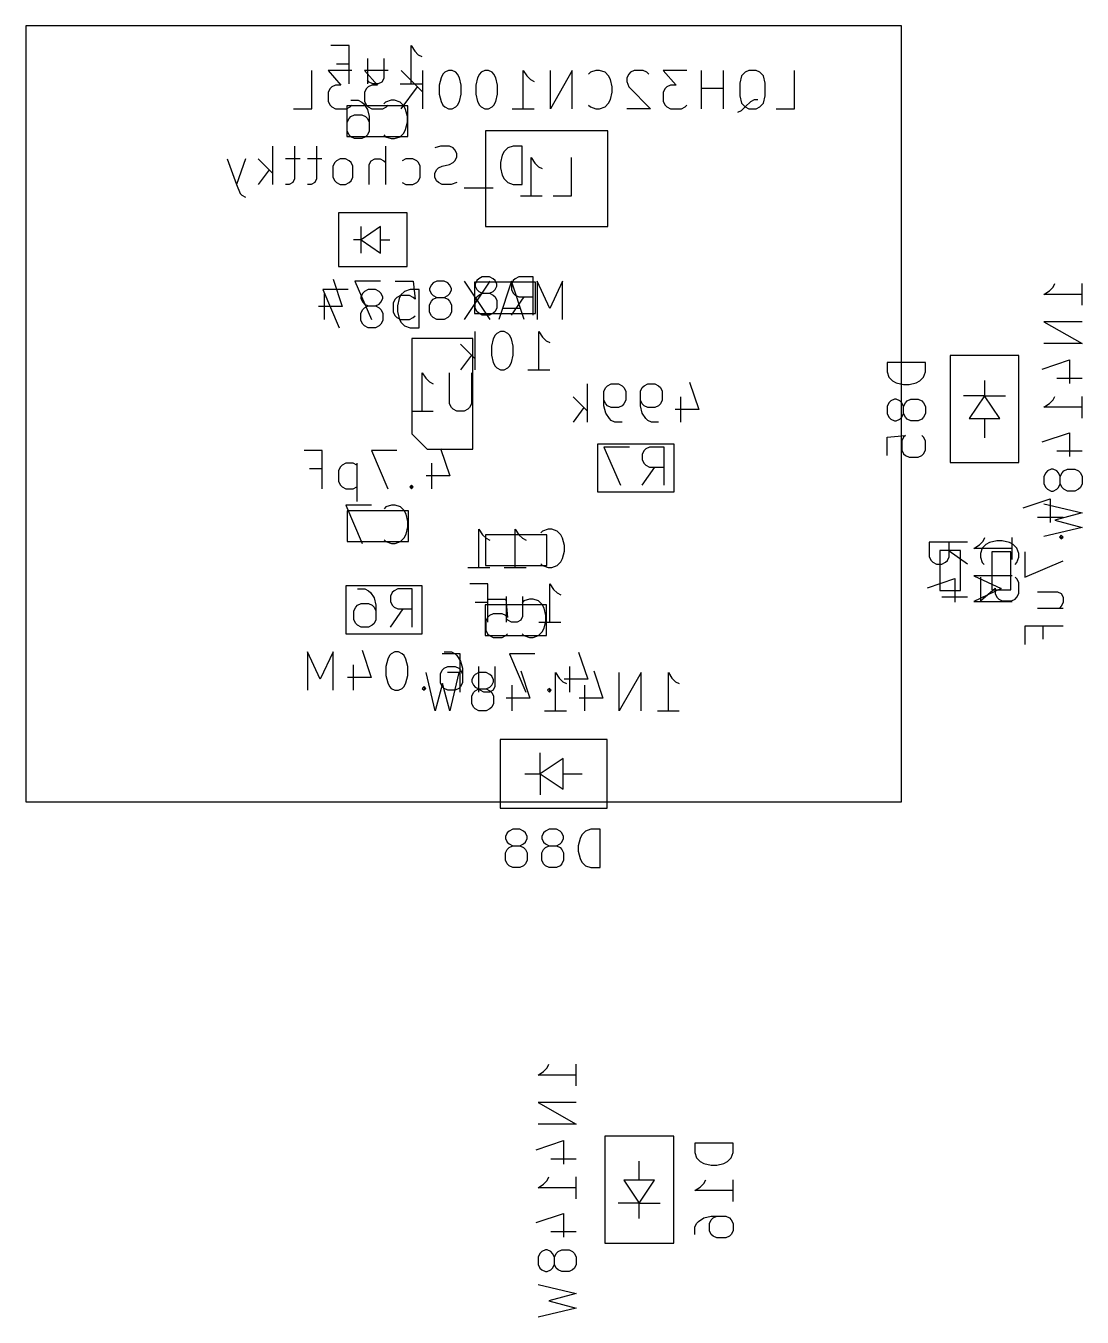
# Model space of a CAD drawing. Extents: x -23 to 352, y -104 to 38.
# Drawn here: x 321.86 to 349.48, y 0.5 to 34.27 of the extents above; entities that cross this region are included whole.
import ezdxf

# ---------------------------------------------------------------- set-up
doc = ezdxf.new("R2010")
doc.units = 0
doc.layers.add('BLACK', color=7, linetype='CONTINUOUS')

msp = doc.modelspace()

# ---------------------------------------------------------------- linework, layer by layer
at = {"layer": 'BLACK', "linetype": 'CONTINUOUS'}
for p, q in [((344.757, 34.275), (321.857, 34.275)), ((321.857, 34.275), (321.857, 13.975)), ((344.757, 13.975), (344.757, 34.275)), ((330.312, 33.7576), (329.836, 33.7576)), ((330.312, 32.7576), (330.312, 33.7576)), ((331.931, 32.7576), (331.931, 33.7576)), ((331.931, 33.7576), (332.026, 33.6148)), ((332.026, 33.6148), (332.121, 33.5195)), ((332.121, 33.5195), (332.217, 33.4719)), ((329.337, 32.1076), (329.337, 33.1076)), ((330.385, 33.1076), (329.766, 33.1076)), ((329.766, 33.1076), (330.099, 32.7267)), ((329.979, 33.2814), (330.312, 33.2814)), ((331.337, 33.1076), (330.718, 33.1076)), ((330.718, 33.1076), (331.051, 32.7267)), ((330.788, 33.4243), (330.788, 32.7576)), ((331.217, 33.4243), (331.217, 32.9005)), ((331.67, 33.1076), (332.242, 32.5362)), ((332.242, 32.1076), (332.242, 33.1076)), ((332.909, 33.1076), (332.813, 33.06)), ((333.004, 33.1076), (332.909, 33.1076)), ((333.099, 33.06), (333.004, 33.1076)), ((333.861, 33.1076), (333.766, 33.06)), ((333.956, 33.1076), (333.861, 33.1076)), ((334.051, 33.06), (333.956, 33.1076)), ((334.861, 32.1076), (334.861, 33.1076)), ((334.861, 33.1076), (334.956, 32.9648)), ((336.147, 33.1076), (335.575, 32.1076)), ((335.575, 32.1076), (335.575, 33.1076)), ((336.147, 32.1076), (336.147, 33.1076)), ((336.766, 33.1076), (336.623, 33.06)), ((336.861, 33.1076), (336.766, 33.1076)), ((337.004, 33.06), (336.861, 33.1076)), ((337.766, 33.1076), (337.67, 33.06)), ((338.004, 33.1076), (337.766, 33.1076)), ((338.099, 33.06), (338.004, 33.1076)), ((339.147, 33.1076), (338.528, 33.1076)), ((338.528, 33.1076), (338.861, 32.7267)), ((339.528, 32.1076), (339.528, 33.1076)), ((340.099, 32.1076), (340.099, 33.1076)), ((340.766, 33.1076), (340.67, 33.06)), ((340.956, 33.1076), (340.766, 33.1076)), ((341.051, 33.06), (340.956, 33.1076)), ((341.956, 32.1076), (341.956, 33.1076)), ((330.836, 32.8052), (330.788, 32.8529)), ((330.931, 32.7576), (330.836, 32.8052)), ((331.169, 32.8052), (331.074, 32.7576)), ((331.217, 32.9005), (331.169, 32.8052)), ((332.718, 32.9171), (332.67, 32.7267)), ((332.766, 33.0124), (332.718, 32.9171)), ((332.813, 33.06), (332.766, 33.0124)), ((333.147, 33.0124), (333.099, 33.06)), ((333.194, 32.9171), (333.147, 33.0124)), ((333.242, 32.7267), (333.194, 32.9171)), ((333.67, 32.9171), (333.623, 32.7267)), ((333.718, 33.0124), (333.67, 32.9171)), ((333.766, 33.06), (333.718, 33.0124)), ((334.099, 33.0124), (334.051, 33.06)), ((334.147, 32.9171), (334.099, 33.0124)), ((334.194, 32.7267), (334.147, 32.9171)), ((334.956, 32.9648), (335.051, 32.8695)), ((335.051, 32.8695), (335.147, 32.8219)), ((336.623, 33.06), (336.575, 33.0124)), ((337.099, 32.9648), (337.004, 33.06)), ((337.147, 32.8695), (337.099, 32.9648)), ((337.194, 32.679), (337.147, 32.8695)), ((337.623, 33.0124), (337.575, 32.9171)), ((337.575, 32.9171), (337.575, 32.8219)), ((337.575, 32.8219), (337.623, 32.679)), ((337.67, 33.06), (337.623, 33.0124)), ((338.147, 33.0124), (338.099, 33.06)), ((340.575, 32.9648), (340.528, 32.7743)), ((340.528, 32.7743), (340.528, 32.441)), ((340.67, 33.06), (340.575, 32.9648)), ((341.147, 32.9648), (341.051, 33.06)), ((341.194, 32.7743), (341.147, 32.9648)), ((341.194, 32.441), (341.194, 32.7743)), ((329.813, 32.6314), (329.766, 32.5362)), ((329.766, 32.5362), (329.766, 32.2981)), ((329.861, 32.679), (329.813, 32.6314)), ((329.956, 32.7267), (329.861, 32.679)), ((330.099, 32.7267), (329.956, 32.7267)), ((330.766, 32.6314), (330.718, 32.5362)), ((330.718, 32.5362), (330.718, 32.2981)), ((330.813, 32.679), (330.766, 32.6314)), ((330.909, 32.7267), (330.813, 32.679)), ((331.051, 32.7267), (330.909, 32.7267)), ((331.074, 32.7576), (330.931, 32.7576)), ((331.645, 32.7576), (332.217, 32.7576)), ((331.67, 32.1076), (332.099, 32.679)), ((332.67, 32.7267), (332.67, 32.4886)), ((332.67, 32.4886), (332.718, 32.2981)), ((333.194, 32.2981), (333.242, 32.4886)), ((333.242, 32.4886), (333.242, 32.7267)), ((333.623, 32.7267), (333.623, 32.4886)), ((333.623, 32.4886), (333.67, 32.2981)), ((334.147, 32.2981), (334.194, 32.4886)), ((334.194, 32.4886), (334.194, 32.7267)), ((337.147, 32.3457), (337.194, 32.5362)), ((337.194, 32.5362), (337.194, 32.679)), ((337.623, 32.679), (338.194, 32.1076)), ((338.575, 32.6314), (338.528, 32.5362)), ((338.528, 32.5362), (338.528, 32.2981)), ((338.623, 32.679), (338.575, 32.6314)), ((338.718, 32.7267), (338.623, 32.679)), ((338.861, 32.7267), (338.718, 32.7267)), ((340.099, 32.6314), (339.528, 32.6314)), ((340.528, 32.441), (340.575, 32.2505)), ((341.147, 32.2505), (341.194, 32.441)), ((328.861, 32.1076), (329.337, 32.1076)), ((329.766, 32.2981), (329.813, 32.2029)), ((329.813, 32.2029), (329.861, 32.1552)), ((329.861, 32.1552), (329.956, 32.1076)), ((329.956, 32.1076), (330.242, 32.1076)), ((330.242, 32.1076), (330.337, 32.1552)), ((331.85, 32.18), (330.25, 32.18)), ((330.25, 32.18), (330.25, 31.38)), ((330.337, 32.1552), (330.385, 32.2029)), ((330.36, 32.3276), (330.55, 32.3276)), ((330.55, 32.3276), (330.645, 32.28)), ((330.645, 32.28), (330.693, 32.2324)), ((330.693, 32.2324), (330.788, 32.0895)), ((330.718, 32.2981), (330.766, 32.2029)), ((330.766, 32.2029), (330.813, 32.1552)), ((330.788, 32.0895), (330.836, 31.899)), ((330.813, 32.1552), (330.909, 32.1076)), ((330.909, 32.1076), (331.194, 32.1076)), ((331.194, 32.1076), (331.29, 32.1552)), ((331.264, 32.28), (331.217, 32.2324)), ((331.407, 32.3276), (331.264, 32.28)), ((331.29, 32.1552), (331.337, 32.2029)), ((331.502, 32.3276), (331.407, 32.3276)), ((331.645, 32.28), (331.502, 32.3276)), ((331.74, 32.1848), (331.645, 32.28)), ((331.788, 32.0895), (331.74, 32.1848)), ((331.836, 31.899), (331.788, 32.0895)), ((331.85, 31.38), (331.85, 32.18)), ((332.718, 32.2981), (332.766, 32.2029)), ((332.766, 32.2029), (332.813, 32.1552)), ((332.813, 32.1552), (332.909, 32.1076)), ((332.909, 32.1076), (333.004, 32.1076)), ((333.004, 32.1076), (333.099, 32.1552)), ((333.099, 32.1552), (333.147, 32.2029)), ((333.147, 32.2029), (333.194, 32.2981)), ((333.67, 32.2981), (333.718, 32.2029)), ((333.718, 32.2029), (333.766, 32.1552)), ((333.766, 32.1552), (333.861, 32.1076)), ((333.861, 32.1076), (333.956, 32.1076)), ((333.956, 32.1076), (334.051, 32.1552)), ((334.051, 32.1552), (334.099, 32.2029)), ((334.099, 32.2029), (334.147, 32.2981)), ((334.575, 32.1076), (335.147, 32.1076)), ((336.575, 32.2029), (336.623, 32.1552)), ((336.623, 32.1552), (336.766, 32.1076)), ((336.766, 32.1076), (336.861, 32.1076)), ((336.861, 32.1076), (337.004, 32.1552)), ((337.004, 32.1552), (337.099, 32.2505)), ((337.099, 32.2505), (337.147, 32.3457)), ((338.194, 32.1076), (337.575, 32.1076)), ((338.528, 32.2981), (338.575, 32.2029)), ((338.575, 32.2029), (338.623, 32.1552)), ((338.623, 32.1552), (338.718, 32.1076)), ((338.718, 32.1076), (339.004, 32.1076)), ((339.004, 32.1076), (339.099, 32.1552)), ((339.099, 32.1552), (339.147, 32.2029)), ((340.575, 32.2505), (340.67, 32.1552)), ((340.575, 32.06), (340.67, 32.1552)), ((340.67, 32.1552), (340.813, 32.2981)), ((340.67, 32.1552), (340.766, 32.1076)), ((340.766, 32.1076), (340.956, 32.1076)), ((340.813, 32.2981), (340.909, 32.3457)), ((340.909, 32.3457), (341.004, 32.3457)), ((340.956, 32.1076), (341.051, 32.1552)), ((341.051, 32.1552), (341.147, 32.2505)), ((341.48, 32.1076), (341.956, 32.1076)), ((330.264, 31.7562), (330.312, 31.8514)), ((330.264, 31.5181), (330.264, 31.7562)), ((330.312, 31.8514), (330.36, 31.899)), ((330.36, 31.899), (330.455, 31.9467)), ((330.455, 31.9467), (330.645, 31.9467)), ((330.645, 31.9467), (330.74, 31.899)), ((330.74, 31.899), (330.788, 31.8514)), ((330.788, 31.8514), (330.836, 31.7562)), ((330.836, 31.899), (330.836, 31.5181)), ((331.788, 31.5657), (331.836, 31.7562)), ((331.836, 31.7562), (331.836, 31.899)), ((340.48, 32.0124), (340.575, 32.06)), ((330.312, 31.4229), (330.264, 31.5181)), ((330.36, 31.3752), (330.312, 31.4229)), ((330.788, 31.4229), (330.74, 31.3752)), ((330.836, 31.5181), (330.788, 31.4229)), ((331.217, 31.4229), (331.264, 31.3752)), ((331.645, 31.3752), (331.74, 31.4705)), ((331.74, 31.4705), (331.788, 31.5657)), ((337.08, 31.53), (333.88, 31.53)), ((333.88, 31.53), (333.88, 29.03)), ((337.08, 29.03), (337.08, 31.53)), ((328.316, 30.1276), (328.316, 31.1276)), ((328.887, 31.1276), (328.887, 30.2705)), ((329.459, 31.1276), (329.459, 30.2705)), ((330.25, 31.38), (331.85, 31.38)), ((330.455, 31.3276), (330.36, 31.3752)), ((330.645, 31.3276), (330.455, 31.3276)), ((330.74, 31.3752), (330.645, 31.3276)), ((331.264, 31.3752), (331.407, 31.3276)), ((331.268, 30.1276), (331.268, 31.1276)), ((331.407, 31.3276), (331.502, 31.3276)), ((331.502, 31.3276), (331.645, 31.3752)), ((332.697, 31.1276), (332.554, 31.08)), ((332.935, 31.1276), (332.697, 31.1276)), ((333.03, 31.08), (332.935, 31.1276)), ((333.078, 31.0324), (333.03, 31.08)), ((334.459, 31.08), (334.363, 30.9848)), ((334.601, 31.1276), (334.459, 31.08)), ((334.84, 31.1276), (334.601, 31.1276)), ((334.84, 30.1276), (334.84, 31.1276)), ((327.125, 30.7943), (327.363, 30.1276)), ((327.601, 30.7943), (327.363, 30.1276)), ((327.935, 30.7943), (328.316, 30.4133)), ((329.03, 30.7943), (328.649, 30.7943)), ((329.601, 30.7943), (329.22, 30.7943)), ((329.982, 30.7467), (329.935, 30.699)), ((330.078, 30.7943), (329.982, 30.7467)), ((330.22, 30.7943), (330.078, 30.7943)), ((330.316, 30.7467), (330.22, 30.7943)), ((330.363, 30.699), (330.316, 30.7467)), ((330.84, 30.6514), (330.887, 30.7467)), ((330.887, 30.7467), (330.982, 30.7943)), ((330.982, 30.7943), (331.125, 30.7943)), ((331.125, 30.7943), (331.22, 30.7467)), ((331.22, 30.7467), (331.268, 30.699)), ((331.792, 30.7943), (331.697, 30.7467)), ((331.982, 30.7943), (331.792, 30.7943)), ((332.078, 30.7467), (331.982, 30.7943)), ((332.125, 30.699), (332.078, 30.7467)), ((333.03, 30.699), (333.078, 30.7467)), ((333.125, 30.9371), (333.078, 31.0324)), ((333.078, 30.7467), (333.125, 30.8419)), ((333.125, 30.8419), (333.125, 30.9371)), ((334.316, 30.8895), (334.268, 30.699)), ((334.363, 30.9848), (334.316, 30.8895)), ((335.075, 29.8276), (335.075, 30.8276)), ((335.075, 30.8276), (335.17, 30.6848)), ((336.123, 29.8276), (336.123, 30.8276)), ((328.22, 30.5086), (327.935, 30.1276)), ((329.935, 30.699), (329.887, 30.6038)), ((329.887, 30.6038), (329.887, 30.3181)), ((330.411, 30.6038), (330.363, 30.699)), ((330.411, 30.3181), (330.411, 30.6038)), ((330.84, 30.1276), (330.84, 30.6514)), ((332.173, 30.6038), (332.125, 30.699)), ((332.173, 30.3181), (332.173, 30.6038)), ((332.554, 30.4133), (332.601, 30.5086)), ((332.554, 30.3181), (332.554, 30.4133)), ((332.601, 30.5086), (332.649, 30.5562)), ((332.649, 30.5562), (332.744, 30.6038)), ((332.744, 30.6038), (332.935, 30.6514)), ((332.935, 30.6514), (333.03, 30.699)), ((334.268, 30.699), (334.268, 30.5562)), ((334.268, 30.5562), (334.316, 30.3657)), ((335.17, 30.6848), (335.266, 30.5895)), ((335.266, 30.5895), (335.361, 30.5419)), ((327.363, 30.1276), (327.459, 29.8895)), ((328.744, 30.1276), (328.649, 30.1276)), ((328.84, 30.1752), (328.744, 30.1276)), ((328.887, 30.2705), (328.84, 30.1752)), ((329.316, 30.1276), (329.22, 30.1276)), ((329.411, 30.1752), (329.316, 30.1276)), ((329.459, 30.2705), (329.411, 30.1752)), ((329.887, 30.3181), (329.935, 30.2229)), ((329.935, 30.2229), (329.982, 30.1752)), ((329.982, 30.1752), (330.078, 30.1276)), ((330.078, 30.1276), (330.22, 30.1276)), ((330.22, 30.1276), (330.316, 30.1752)), ((330.316, 30.1752), (330.363, 30.2229)), ((330.363, 30.2229), (330.411, 30.3181)), ((331.697, 30.1752), (331.792, 30.1276)), ((331.792, 30.1276), (331.982, 30.1276)), ((331.982, 30.1276), (332.078, 30.1752)), ((332.078, 30.1752), (332.125, 30.2229)), ((332.125, 30.2229), (332.173, 30.3181)), ((332.601, 30.2229), (332.554, 30.3181)), ((332.649, 30.1752), (332.601, 30.2229)), ((332.744, 30.1276), (332.649, 30.1752)), ((332.982, 30.1276), (332.744, 30.1276)), ((333.125, 30.1752), (332.982, 30.1276)), ((334.316, 30.3657), (334.363, 30.2705)), ((334.363, 30.2705), (334.459, 30.1752)), ((334.459, 30.1752), (334.601, 30.1276)), ((334.601, 30.1276), (334.84, 30.1276)), ((327.459, 29.8895), (327.506, 29.8419)), ((327.506, 29.8419), (327.601, 29.7943)), ((334.078, 30.0324), (333.316, 30.0324)), ((334.79, 29.8276), (335.361, 29.8276)), ((335.647, 29.8276), (336.123, 29.8276)), ((331.83, 29.38), (330.03, 29.38)), ((330.03, 29.38), (330.03, 27.98)), ((331.83, 27.98), (331.83, 29.38)), ((331.13, 29.03), (330.63, 28.68)), ((330.63, 28.33), (330.63, 29.03)), ((331.13, 28.33), (331.13, 29.03)), ((333.88, 29.03), (337.08, 29.03)), ((330.63, 28.68), (330.43, 28.68)), ((330.63, 28.68), (331.13, 28.33)), ((331.13, 28.68), (331.38, 28.68)), ((330.03, 27.98), (331.83, 27.98)), ((333.795, 27.7076), (333.7, 27.66)), ((333.985, 27.7076), (333.795, 27.7076)), ((334.08, 27.66), (333.985, 27.7076)), ((334.747, 27.7076), (334.652, 27.66)), ((335.128, 27.7076), (334.747, 27.7076)), ((335.128, 26.7076), (335.128, 27.7076)), ((330.287, 27.3776), (329.62, 27.3776)), ((329.62, 27.3776), (330.049, 26.3776)), ((329.893, 27.6452), (330.131, 26.931)), ((331.131, 27.5976), (330.464, 27.5976)), ((330.464, 27.5976), (330.893, 26.5976)), ((330.811, 27.3776), (330.716, 27.33)), ((331.001, 27.3776), (330.811, 27.3776)), ((331.097, 27.33), (331.001, 27.3776)), ((331.512, 27.5976), (331.988, 27.5976)), ((331.906, 27.3776), (331.763, 27.33)), ((332.144, 27.3776), (331.906, 27.3776)), ((331.988, 27.5976), (332.036, 27.1214)), ((332.144, 26.3776), (332.144, 27.3776)), ((332.464, 27.5024), (332.417, 27.4071)), ((332.417, 27.4071), (332.417, 27.3595)), ((332.512, 27.55), (332.464, 27.5024)), ((332.607, 27.5976), (332.512, 27.55)), ((332.798, 27.5976), (332.607, 27.5976)), ((332.893, 27.55), (332.798, 27.5976)), ((332.94, 27.5024), (332.893, 27.55)), ((332.988, 27.4071), (332.94, 27.5024)), ((332.988, 27.3595), (332.988, 27.4071)), ((333.988, 27.5976), (333.321, 26.5976)), ((333.321, 27.5976), (333.988, 26.5976)), ((333.59, 27.5725), (333.59, 26.7475)), ((335.19, 27.5725), (333.59, 27.5725)), ((333.652, 27.6124), (333.604, 27.5171)), ((333.604, 27.5171), (333.604, 27.4695)), ((333.604, 27.4695), (333.652, 27.3743)), ((333.7, 27.66), (333.652, 27.6124)), ((333.652, 27.3743), (333.7, 27.3267)), ((334.128, 27.6124), (334.08, 27.66)), ((334.08, 27.3267), (334.128, 27.3743)), ((334.176, 27.5171), (334.128, 27.6124)), ((334.128, 27.3743), (334.176, 27.4695)), ((334.176, 27.4695), (334.176, 27.5171)), ((334.56, 27.5976), (334.226, 26.5976)), ((334.604, 27.6124), (334.557, 27.5171)), ((334.557, 27.5171), (334.557, 27.3743)), ((334.557, 27.3743), (334.604, 27.279)), ((334.893, 26.5976), (334.56, 27.5976)), ((334.652, 27.66), (334.604, 27.6124)), ((335.19, 26.7475), (335.19, 27.5725)), ((335.56, 26.8833), (335.226, 27.5976)), ((335.226, 27.5976), (335.226, 26.5976)), ((335.893, 27.5976), (335.56, 26.8833)), ((335.893, 26.5976), (335.893, 27.5976)), ((348.625, 27.3452), (348.72, 27.4405)), ((348.72, 27.4405), (348.768, 27.5357)), ((349.482, 26.9643), (349.482, 27.5357)), ((329.655, 27.2643), (329.655, 26.5976)), ((330.668, 27.2824), (330.62, 27.1871)), ((330.62, 27.1871), (330.62, 27.1395)), ((330.62, 27.1395), (330.668, 27.0443)), ((330.716, 27.33), (330.668, 27.2824)), ((330.668, 27.0443), (330.716, 26.9967)), ((331.144, 27.2824), (331.097, 27.33)), ((331.097, 26.9967), (331.144, 27.0443)), ((331.192, 27.1871), (331.144, 27.2824)), ((331.144, 27.0443), (331.192, 27.1395)), ((331.192, 27.1395), (331.192, 27.1871)), ((331.512, 27.1214), (331.464, 27.0262)), ((331.464, 27.0262), (331.464, 26.7881)), ((331.56, 27.169), (331.512, 27.1214)), ((331.655, 27.2167), (331.56, 27.169)), ((331.62, 27.1395), (331.573, 26.949)), ((331.668, 27.2348), (331.62, 27.1395)), ((331.893, 27.2167), (331.655, 27.2167)), ((331.763, 27.33), (331.668, 27.2348)), ((331.988, 27.169), (331.893, 27.2167)), ((332.036, 27.1214), (331.988, 27.169)), ((332.417, 27.3595), (332.464, 27.2643)), ((332.417, 26.9786), (332.464, 27.0738)), ((332.464, 27.2643), (332.512, 27.2167)), ((332.464, 27.0738), (332.512, 27.1214)), ((332.512, 27.2167), (332.607, 27.169)), ((332.512, 27.1214), (332.607, 27.169)), ((332.607, 27.169), (332.798, 27.169)), ((332.798, 27.169), (332.893, 27.2167)), ((332.798, 27.169), (332.893, 27.1214)), ((332.893, 27.2167), (332.94, 27.2643)), ((332.893, 27.1214), (332.94, 27.0738)), ((332.94, 27.2643), (332.988, 27.3595)), ((332.94, 27.0738), (332.988, 26.9786)), ((333.604, 27.0886), (333.652, 27.1838)), ((333.604, 26.8981), (333.604, 27.0886)), ((333.652, 27.1838), (333.7, 27.2314)), ((333.7, 27.3267), (333.795, 27.279)), ((333.7, 27.2314), (333.795, 27.279)), ((333.795, 27.279), (333.985, 27.279)), ((333.985, 27.279), (334.08, 27.3267)), ((333.985, 27.279), (334.08, 27.2314)), ((334.08, 27.2314), (334.128, 27.1838)), ((334.128, 27.1838), (334.176, 27.0886)), ((334.176, 27.0886), (334.176, 26.8981)), ((334.557, 26.7076), (334.89, 27.1838)), ((334.604, 27.279), (334.652, 27.2314)), ((334.652, 27.2314), (334.747, 27.1838)), ((334.747, 27.1838), (335.128, 27.1838)), ((348.482, 27.25), (348.625, 27.3452)), ((349.482, 27.25), (348.482, 27.25)), ((330.131, 26.931), (329.512, 26.931)), ((330.62, 26.7586), (330.668, 26.8538)), ((330.62, 26.5681), (330.62, 26.7586)), ((330.668, 26.8538), (330.716, 26.9014)), ((330.716, 26.9967), (330.811, 26.949)), ((330.716, 26.9014), (330.811, 26.949)), ((330.811, 26.949), (331.001, 26.949)), ((331.001, 26.949), (331.097, 26.9967)), ((331.001, 26.949), (331.097, 26.9014)), ((331.097, 26.9014), (331.144, 26.8538)), ((331.144, 26.8538), (331.192, 26.7586)), ((331.192, 26.7586), (331.192, 26.5681)), ((331.464, 26.7881), (331.512, 26.6929)), ((331.512, 26.6929), (331.56, 26.6452)), ((331.573, 26.949), (331.573, 26.8062)), ((331.573, 26.8062), (331.62, 26.6157)), ((331.988, 26.6452), (332.036, 26.6929)), ((332.417, 26.7881), (332.417, 26.9786)), ((332.464, 26.6929), (332.417, 26.7881)), ((332.512, 26.6452), (332.464, 26.6929)), ((332.94, 26.6929), (332.893, 26.6452)), ((332.988, 26.7881), (332.94, 26.6929)), ((332.988, 26.9786), (332.988, 26.7881)), ((333.59, 26.7475), (335.19, 26.7475)), ((333.652, 26.8029), (333.604, 26.8981)), ((333.7, 26.7552), (333.652, 26.8029)), ((333.795, 26.7076), (333.7, 26.7552)), ((333.985, 26.7076), (333.795, 26.7076)), ((334.08, 26.7552), (333.985, 26.7076)), ((334.128, 26.8029), (334.08, 26.7552)), ((334.176, 26.8981), (334.128, 26.8029)), ((334.798, 26.8833), (334.321, 26.8833)), ((330.668, 26.4729), (330.62, 26.5681)), ((330.716, 26.4252), (330.668, 26.4729)), ((330.811, 26.3776), (330.716, 26.4252)), ((331.001, 26.3776), (330.811, 26.3776)), ((331.097, 26.4252), (331.001, 26.3776)), ((331.144, 26.4729), (331.097, 26.4252)), ((331.192, 26.5681), (331.144, 26.4729)), ((331.56, 26.6452), (331.655, 26.5976)), ((331.62, 26.6157), (331.668, 26.5205)), ((331.655, 26.5976), (331.893, 26.5976)), ((331.668, 26.5205), (331.763, 26.4252)), ((331.763, 26.4252), (331.906, 26.3776)), ((331.893, 26.5976), (331.988, 26.6452)), ((331.906, 26.3776), (332.144, 26.3776)), ((332.607, 26.5976), (332.512, 26.6452)), ((332.798, 26.5976), (332.607, 26.5976)), ((332.893, 26.6452), (332.798, 26.5976)), ((349.482, 26.5357), (348.482, 26.5357)), ((348.482, 26.5357), (349.482, 25.9643)), ((333.55, 26.1), (331.95, 26.1)), ((331.95, 26.1), (331.95, 23.6)), ((333.55, 23.2), (333.55, 26.1)), ((333.604, 25.2776), (333.604, 26.2776)), ((334.08, 26.0871), (334.033, 25.8967)), ((334.128, 26.1824), (334.08, 26.0871)), ((334.176, 26.23), (334.128, 26.1824)), ((334.271, 26.2776), (334.176, 26.23)), ((334.366, 26.2776), (334.271, 26.2776)), ((334.461, 26.23), (334.366, 26.2776)), ((334.509, 26.1824), (334.461, 26.23)), ((334.557, 26.0871), (334.509, 26.1824)), ((334.604, 25.8967), (334.557, 26.0871)), ((335.271, 25.2776), (335.271, 26.2776)), ((335.271, 26.2776), (335.366, 26.1348)), ((335.366, 26.1348), (335.461, 26.0395)), ((335.461, 26.0395), (335.557, 25.9919)), ((333.223, 25.9443), (333.604, 25.5633)), ((334.033, 25.8967), (334.033, 25.6586)), ((334.604, 25.6586), (334.604, 25.8967)), ((349.482, 25.9643), (348.482, 25.9643)), ((333.509, 25.6586), (333.223, 25.2776)), ((334.033, 25.6586), (334.08, 25.4681)), ((334.08, 25.4681), (334.128, 25.3729)), ((334.128, 25.3729), (334.176, 25.3252)), ((334.461, 25.3252), (334.509, 25.3729)), ((334.509, 25.3729), (334.557, 25.4681)), ((334.557, 25.4681), (334.604, 25.6586)), ((345.382, 25.4643), (344.382, 25.4643)), ((344.382, 25.4643), (344.382, 25.2262)), ((345.382, 25.2262), (345.382, 25.4643)), ((346.03, 25.65), (346.03, 22.85)), ((347.83, 25.65), (346.03, 25.65)), ((347.83, 22.85), (347.83, 25.65)), ((348.435, 25.2976), (349.149, 25.5357)), ((349.149, 25.5357), (349.149, 24.9167)), ((332.226, 24.1976), (332.226, 25.1976)), ((332.226, 25.1976), (332.321, 25.0548)), ((332.321, 25.0548), (332.417, 24.9595)), ((332.94, 24.3881), (332.94, 25.1976)), ((333.512, 25.1976), (333.512, 24.3881)), ((334.176, 25.3252), (334.271, 25.2776)), ((334.271, 25.2776), (334.366, 25.2776)), ((334.366, 25.2776), (334.461, 25.3252)), ((334.985, 25.2776), (335.557, 25.2776)), ((344.382, 25.2262), (344.43, 25.0833)), ((344.43, 25.0833), (344.525, 24.9881)), ((345.24, 24.9881), (345.335, 25.0833)), ((345.335, 25.0833), (345.382, 25.2262)), ((346.93, 25), (346.93, 24.6)), ((348.816, 25.0595), (349.482, 25.0595)), ((332.417, 24.9595), (332.512, 24.9119)), ((336.548, 23.9076), (336.548, 24.9076)), ((336.977, 24.7171), (337.024, 24.8124)), ((336.977, 24.3362), (336.977, 24.7171)), ((337.024, 24.8124), (337.072, 24.86)), ((337.072, 24.86), (337.167, 24.9076)), ((337.167, 24.9076), (337.358, 24.9076)), ((337.358, 24.9076), (337.453, 24.86)), ((337.453, 24.86), (337.5, 24.8124)), ((337.5, 24.8124), (337.548, 24.7171)), ((337.548, 24.7171), (337.548, 24.479)), ((337.929, 24.7171), (337.977, 24.8124)), ((337.929, 24.3362), (337.929, 24.7171)), ((337.977, 24.8124), (338.024, 24.86)), ((338.024, 24.86), (338.12, 24.9076)), ((338.12, 24.9076), (338.31, 24.9076)), ((338.31, 24.9076), (338.405, 24.86)), ((338.405, 24.86), (338.453, 24.8124)), ((338.453, 24.8124), (338.5, 24.7171)), ((338.5, 24.7171), (338.5, 24.479)), ((339.215, 24.9552), (339.453, 24.241)), ((344.525, 24.9881), (344.62, 24.9405)), ((344.62, 24.9405), (344.811, 24.8929)), ((344.811, 24.8929), (344.954, 24.8929)), ((344.954, 24.8929), (345.144, 24.9405)), ((345.144, 24.9405), (345.24, 24.9881)), ((332.988, 24.2929), (332.94, 24.3881)), ((333.512, 24.3881), (333.464, 24.2929)), ((336.167, 24.5743), (336.548, 24.1933)), ((337.024, 24.3838), (336.977, 24.479)), ((337.024, 24.1457), (336.977, 24.3362)), ((337.072, 24.3362), (337.024, 24.3838)), ((337.167, 24.2886), (337.072, 24.3362)), ((337.453, 24.3362), (337.358, 24.2886)), ((337.5, 24.3838), (337.453, 24.3362)), ((337.548, 24.479), (337.5, 24.3838)), ((337.977, 24.3838), (337.929, 24.479)), ((337.977, 24.1457), (337.929, 24.3362)), ((338.024, 24.3362), (337.977, 24.3838)), ((338.12, 24.2886), (338.024, 24.3362)), ((338.405, 24.3362), (338.31, 24.2886)), ((338.453, 24.3838), (338.405, 24.3362)), ((338.5, 24.479), (338.453, 24.3838)), ((338.977, 24.5743), (338.977, 23.9076)), ((344.43, 24.4167), (344.382, 24.3214)), ((344.382, 24.3214), (344.382, 24.131)), ((344.478, 24.4643), (344.43, 24.4167)), ((344.573, 24.5119), (344.478, 24.4643)), ((344.62, 24.5119), (344.573, 24.5119)), ((344.716, 24.4643), (344.62, 24.5119)), ((344.763, 24.4167), (344.716, 24.4643)), ((344.811, 24.3214), (344.763, 24.4167)), ((344.811, 24.3214), (344.859, 24.4167)), ((344.811, 24.131), (344.811, 24.3214)), ((344.859, 24.4167), (344.906, 24.4643)), ((344.906, 24.4643), (345.001, 24.5119)), ((345.001, 24.5119), (345.192, 24.5119)), ((345.192, 24.5119), (345.287, 24.4643)), ((345.287, 24.4643), (345.335, 24.4167)), ((345.335, 24.4167), (345.382, 24.3214)), ((345.382, 24.3214), (345.382, 24.131)), ((346.93, 24.6), (346.38, 24.6)), ((346.93, 24.6), (346.53, 24)), ((346.93, 24.6), (347.48, 24.6)), ((347.33, 24), (346.93, 24.6)), ((348.482, 24.2976), (348.625, 24.3929)), ((348.625, 24.3929), (348.72, 24.4881)), ((348.72, 24.4881), (348.768, 24.5833)), ((349.482, 24.0119), (349.482, 24.5833)), ((331.94, 24.1976), (332.512, 24.1976)), ((333.036, 24.2452), (332.988, 24.2929)), ((333.131, 24.1976), (333.036, 24.2452)), ((333.321, 24.1976), (333.131, 24.1976)), ((333.417, 24.2452), (333.321, 24.1976)), ((333.464, 24.2929), (333.417, 24.2452)), ((336.453, 24.2886), (336.167, 23.9076)), ((337.12, 24.0029), (337.024, 24.1457)), ((337.167, 23.9552), (337.12, 24.0029)), ((337.358, 24.2886), (337.167, 24.2886)), ((338.072, 24.0029), (337.977, 24.1457)), ((338.12, 23.9552), (338.072, 24.0029)), ((338.31, 24.2886), (338.12, 24.2886)), ((339.453, 24.241), (338.834, 24.241)), ((344.382, 24.131), (344.43, 24.0357)), ((344.43, 24.0357), (344.478, 23.9881)), ((344.478, 23.9881), (344.573, 23.9405)), ((344.62, 23.9405), (344.716, 23.9881)), ((344.716, 23.9881), (344.763, 24.0357)), ((344.763, 24.0357), (344.811, 24.131)), ((344.859, 24.0357), (344.811, 24.131)), ((344.906, 23.9881), (344.859, 24.0357)), ((345.001, 23.9405), (344.906, 23.9881)), ((345.287, 23.9881), (345.192, 23.9405)), ((345.335, 24.0357), (345.287, 23.9881)), ((345.382, 24.131), (345.335, 24.0357)), ((346.53, 24), (347.33, 24)), ((346.93, 24), (346.93, 23.5)), ((349.482, 24.2976), (348.482, 24.2976)), ((337.262, 23.9076), (337.167, 23.9552)), ((337.453, 23.9076), (337.262, 23.9076)), ((338.215, 23.9076), (338.12, 23.9552)), ((338.405, 23.9076), (338.215, 23.9076)), ((344.573, 23.9405), (344.62, 23.9405)), ((345.192, 23.9405), (345.001, 23.9405)), ((331.95, 23.6), (332.35, 23.2)), ((338.81, 23.335), (336.81, 23.335)), ((336.81, 23.335), (336.81, 22.085)), ((338.81, 22.085), (338.81, 23.335)), ((344.382, 23.5119), (344.859, 23.5595)), ((344.382, 23.0357), (344.382, 23.5119)), ((344.811, 23.5119), (344.763, 23.4167)), ((344.763, 23.4167), (344.763, 23.1786)), ((344.859, 23.5595), (344.811, 23.5119)), ((345.335, 23.5119), (345.287, 23.5595)), ((345.382, 23.4167), (345.335, 23.5119)), ((345.382, 23.1786), (345.382, 23.4167)), ((348.435, 23.3929), (349.149, 23.631)), ((349.149, 23.631), (349.149, 23.0119)), ((329.609, 23.1681), (329.133, 23.1681)), ((329.609, 22.1681), (329.609, 23.1681)), ((331.562, 23.1681), (330.895, 23.1681)), ((330.895, 23.1681), (331.324, 22.1681)), ((332.35, 23.2), (333.55, 23.2)), ((332.705, 23.2157), (332.943, 22.5015)), ((337.643, 23.2576), (336.977, 23.2576)), ((336.977, 23.2576), (337.405, 22.2576)), ((338.024, 23.1624), (337.977, 23.0671)), ((337.977, 23.0671), (337.977, 22.9243)), ((338.072, 23.21), (338.024, 23.1624)), ((338.167, 23.2576), (338.072, 23.21)), ((338.548, 23.2576), (338.167, 23.2576)), ((338.548, 22.2576), (338.548, 23.2576)), ((344.763, 23.1786), (344.811, 23.0833)), ((344.811, 23.0833), (344.859, 23.0357)), ((344.859, 23.0357), (344.954, 22.9881)), ((344.954, 22.9881), (345.192, 22.9881)), ((345.192, 22.9881), (345.287, 23.0357)), ((345.287, 23.0357), (345.335, 23.0833)), ((345.335, 23.0833), (345.382, 23.1786)), ((348.816, 23.1548), (349.482, 23.1548)), ((329.276, 22.6919), (329.609, 22.6919)), ((330.086, 22.7396), (330.038, 22.6443)), ((330.038, 22.6443), (330.038, 22.3586)), ((330.133, 22.7872), (330.086, 22.7396)), ((330.228, 22.8348), (330.133, 22.7872)), ((330.419, 22.8348), (330.228, 22.8348)), ((330.514, 22.7872), (330.419, 22.8348)), ((330.514, 22.8348), (330.514, 21.8348)), ((332.466, 22.8348), (332.466, 22.1681)), ((337.977, 22.9243), (338.024, 22.829)), ((337.977, 22.2576), (338.31, 22.7338)), ((338.024, 22.829), (338.072, 22.7814)), ((338.072, 22.7814), (338.167, 22.7338)), ((338.167, 22.7338), (338.548, 22.7338)), ((346.03, 22.85), (347.83, 22.85)), ((348.673, 22.6786), (348.578, 22.631)), ((348.72, 22.6786), (348.673, 22.6786)), ((348.816, 22.631), (348.72, 22.6786)), ((349.006, 22.631), (349.101, 22.6786)), ((349.101, 22.6786), (349.292, 22.6786)), ((349.292, 22.6786), (349.387, 22.631)), ((330.038, 22.3586), (330.086, 22.2634)), ((332.943, 22.5015), (332.324, 22.5015)), ((348.53, 22.5833), (348.482, 22.4881)), ((348.482, 22.4881), (348.482, 22.2976)), ((348.482, 22.2976), (348.53, 22.2024)), ((348.578, 22.631), (348.53, 22.5833)), ((348.863, 22.5833), (348.816, 22.631)), ((348.911, 22.4881), (348.863, 22.5833)), ((348.863, 22.2024), (348.911, 22.2976)), ((348.911, 22.4881), (348.959, 22.5833)), ((348.911, 22.2976), (348.911, 22.4881)), ((348.959, 22.2024), (348.911, 22.2976)), ((348.959, 22.5833), (349.006, 22.631)), ((349.387, 22.631), (349.435, 22.5833)), ((349.435, 22.5833), (349.482, 22.4881)), ((349.482, 22.2976), (349.435, 22.2024)), ((349.482, 22.4881), (349.482, 22.2976)), ((330.086, 22.2634), (330.133, 22.2157)), ((330.133, 22.2157), (330.228, 22.1681)), ((330.228, 22.1681), (330.419, 22.1681)), ((330.419, 22.1681), (330.514, 22.2157)), ((331.943, 22.2634), (331.895, 22.2157)), ((331.895, 22.2157), (331.943, 22.1681)), ((331.99, 22.2157), (331.943, 22.2634)), ((331.943, 22.2634), (331.943, 22.1681)), ((331.943, 22.1681), (331.99, 22.2157)), ((336.81, 22.085), (338.81, 22.085)), ((348.53, 22.2024), (348.578, 22.1548)), ((348.578, 22.1548), (348.673, 22.1071)), ((348.673, 22.1071), (348.72, 22.1071)), ((348.72, 22.1071), (348.816, 22.1548)), ((348.816, 22.1548), (348.863, 22.2024)), ((349.006, 22.1548), (348.959, 22.2024)), ((349.101, 22.1071), (349.006, 22.1548)), ((349.292, 22.1071), (349.101, 22.1071)), ((349.387, 22.1548), (349.292, 22.1071)), ((349.435, 22.2024), (349.387, 22.1548)), ((330.895, 21.7381), (330.228, 21.7381)), ((330.228, 21.7381), (330.657, 20.7381)), ((331.276, 21.6905), (331.228, 21.6429)), ((331.419, 21.7381), (331.276, 21.6905)), ((331.514, 21.7381), (331.419, 21.7381)), ((331.657, 21.6905), (331.514, 21.7381)), ((331.752, 21.5953), (331.657, 21.6905)), ((347.935, 21.6629), (348.649, 21.901)), ((348.482, 21.7738), (349.482, 21.5357)), ((348.649, 21.901), (348.649, 21.2819)), ((331.862, 21.5905), (330.262, 21.5905)), ((330.262, 21.5905), (330.262, 20.7905)), ((331.8, 21.5), (331.752, 21.5953)), ((331.847, 21.3096), (331.8, 21.5)), ((331.847, 21.1667), (331.847, 21.3096)), ((331.862, 20.7905), (331.862, 21.5905)), ((348.316, 21.4248), (348.982, 21.4248)), ((349.482, 21.5357), (348.768, 21.3452)), ((348.768, 21.3452), (349.482, 21.1548)), ((331.752, 20.881), (331.8, 20.9762)), ((331.8, 20.9762), (331.847, 21.1667)), ((333.704, 20.1076), (333.704, 21.1076)), ((333.704, 21.1076), (333.799, 20.9648)), ((333.799, 20.9648), (333.894, 20.8695)), ((333.88, 20.96), (333.88, 20.16)), ((335.48, 20.96), (333.88, 20.96)), ((334.656, 20.1076), (334.656, 21.1076)), ((334.656, 21.1076), (334.751, 20.9648)), ((334.751, 20.9648), (334.847, 20.8695)), ((335.37, 21.06), (335.323, 21.0124)), ((335.513, 21.1076), (335.37, 21.06)), ((335.48, 20.16), (335.48, 20.96)), ((335.609, 21.1076), (335.513, 21.1076)), ((335.751, 21.06), (335.609, 21.1076)), ((335.847, 20.9648), (335.751, 21.06)), ((335.894, 20.8695), (335.847, 20.9648)), ((349.482, 21.1548), (348.482, 20.9167)), ((348.935, 20.9486), (348.887, 20.901)), ((348.982, 20.901), (348.935, 20.9486)), ((330.262, 20.7905), (331.862, 20.7905)), ((331.228, 20.8334), (331.276, 20.7857)), ((331.276, 20.7857), (331.419, 20.7381)), ((331.419, 20.7381), (331.514, 20.7381)), ((331.514, 20.7381), (331.657, 20.7857)), ((331.657, 20.7857), (331.752, 20.881)), ((333.894, 20.8695), (333.99, 20.8219)), ((334.847, 20.8695), (334.942, 20.8219)), ((335.942, 20.679), (335.894, 20.8695)), ((335.942, 20.5362), (335.942, 20.679)), ((346.482, 20.7681), (345.482, 20.7681)), ((345.482, 20.7681), (345.482, 20.3871)), ((346.006, 20.3871), (346.006, 20.7681)), ((346.652, 20.6014), (346.795, 20.6967)), ((346.795, 20.6967), (346.89, 20.7919)), ((346.87, 20.6152), (346.822, 20.4724)), ((346.965, 20.7105), (346.87, 20.6152)), ((346.89, 20.7919), (346.938, 20.8871)), ((347.06, 20.7581), (346.965, 20.7105)), ((347.251, 20.8057), (347.06, 20.7581)), ((347.394, 20.8057), (347.251, 20.8057)), ((347.584, 20.7581), (347.394, 20.8057)), ((347.68, 20.7105), (347.584, 20.7581)), ((347.652, 20.3157), (347.652, 20.8871)), ((347.775, 20.6152), (347.68, 20.7105)), ((347.822, 20.4724), (347.775, 20.6152)), ((348.887, 20.901), (348.935, 20.8533)), ((348.887, 20.901), (348.982, 20.901)), ((348.935, 20.8533), (348.982, 20.901)), ((335.847, 20.2505), (335.894, 20.3457)), ((335.894, 20.3457), (335.942, 20.5362)), ((345.482, 20.3871), (345.53, 20.2919)), ((345.53, 20.2919), (345.578, 20.2443)), ((345.76, 20.555), (345.76, 19.505)), ((346.3, 20.555), (345.76, 20.555)), ((345.911, 20.2443), (345.959, 20.2919)), ((345.959, 20.2919), (346.006, 20.3871)), ((346.482, 20.1967), (346.006, 20.53)), ((346.3, 19.505), (346.3, 20.555)), ((347.652, 20.6014), (346.652, 20.6014)), ((346.822, 20.4724), (346.822, 20.3771)), ((346.822, 20.3771), (346.87, 20.2343)), ((347.62, 20.52), (347.12, 20.52)), ((347.12, 20.52), (347.12, 19.52)), ((347.62, 19.52), (347.62, 20.52)), ((347.775, 20.2343), (347.822, 20.3771)), ((347.822, 20.3771), (347.822, 20.4724)), ((347.982, 20.52), (347.982, 19.8533)), ((347.982, 19.8533), (348.982, 20.2819)), ((333.418, 20.1076), (333.99, 20.1076)), ((333.88, 20.16), (335.48, 20.16)), ((334.37, 20.1076), (334.942, 20.1076)), ((335.323, 20.2029), (335.37, 20.1552)), ((335.37, 20.1552), (335.513, 20.1076)), ((335.513, 20.1076), (335.609, 20.1076)), ((335.609, 20.1076), (335.751, 20.1552)), ((335.751, 20.1552), (335.847, 20.2505)), ((345.578, 20.2443), (345.673, 20.1967)), ((345.673, 20.1967), (345.816, 20.1967)), ((345.816, 20.1967), (345.911, 20.2443)), ((346.87, 20.2343), (346.918, 20.1867)), ((347.727, 20.1867), (347.775, 20.2343)), ((330.225, 19.625), (330.225, 18.375)), ((332.225, 19.625), (330.225, 19.625)), ((332.225, 18.375), (332.225, 19.625)), ((333.942, 19.6776), (333.466, 19.6776)), ((333.942, 18.6776), (333.942, 19.6776)), ((335.561, 18.6776), (335.561, 19.6776)), ((335.561, 19.6776), (335.656, 19.5348)), ((345.435, 19.5776), (346.149, 19.8157)), ((346.149, 19.8157), (346.149, 19.1967)), ((347.652, 19.8871), (346.652, 19.8871)), ((346.652, 19.8871), (347.367, 19.5538)), ((346.822, 19.8533), (346.822, 19.2343)), ((347.775, 19.8057), (347.727, 19.8533)), ((347.822, 19.7105), (347.775, 19.8057)), ((347.822, 19.4248), (347.822, 19.7105)), ((330.535, 19.5476), (330.725, 19.5476)), ((330.725, 19.5476), (330.82, 19.5)), ((330.82, 19.5), (330.868, 19.4524)), ((330.868, 19.4524), (330.963, 19.3095)), ((330.963, 19.3095), (331.011, 19.119)), ((331.439, 19.4524), (331.392, 19.3571)), ((331.392, 19.3571), (331.392, 19.2143)), ((331.487, 19.5), (331.439, 19.4524)), ((331.582, 19.5476), (331.487, 19.5)), ((331.963, 19.5476), (331.582, 19.5476)), ((331.963, 18.5476), (331.963, 19.5476)), ((333.932, 19.2776), (334.408, 19.2776)), ((334.408, 19.2776), (334.456, 18.8014)), ((334.418, 19.3443), (334.418, 18.6776)), ((334.847, 19.3443), (334.847, 18.8205)), ((335.027, 19.2776), (334.884, 19.23)), ((335.122, 19.2776), (335.027, 19.2776)), ((335.265, 19.23), (335.122, 19.2776)), ((335.656, 19.5348), (335.751, 19.4395)), ((335.751, 19.4395), (335.847, 19.3919)), ((345.76, 19.505), (346.3, 19.505)), ((345.816, 19.3395), (346.482, 19.3395)), ((347.367, 19.5538), (346.652, 19.2205)), ((346.822, 19.2343), (347.203, 19.5676)), ((347.12, 19.52), (347.62, 19.52)), ((347.203, 19.5676), (347.203, 19.4248)), ((347.203, 19.4248), (347.251, 19.3295)), ((347.251, 19.3295), (347.299, 19.2819)), ((347.299, 19.2819), (347.394, 19.2343)), ((347.632, 19.2343), (347.727, 19.2819)), ((347.727, 19.2819), (347.775, 19.3295)), ((347.775, 19.3295), (347.822, 19.4248)), ((348.316, 19.4724), (348.84, 19.4724)), ((348.84, 19.4724), (348.935, 19.4248)), ((348.935, 19.4248), (348.982, 19.3295)), ((348.982, 19.3295), (348.982, 19.1867)), ((330.439, 18.9762), (330.487, 19.0714)), ((330.439, 18.7381), (330.439, 18.9762)), ((330.487, 19.0714), (330.535, 19.119)), ((330.535, 19.119), (330.63, 19.1667)), ((330.63, 19.1667), (330.82, 19.1667)), ((330.82, 19.1667), (330.915, 19.119)), ((330.915, 19.119), (330.963, 19.0714)), ((330.963, 19.0714), (331.011, 18.9762)), ((331.011, 19.119), (331.011, 18.7381)), ((331.392, 19.2143), (331.439, 19.119)), ((331.392, 18.5476), (331.725, 19.0238)), ((331.439, 19.119), (331.487, 19.0714)), ((331.487, 19.0714), (331.582, 19.0238)), ((331.582, 19.0238), (331.963, 19.0238)), ((333.609, 19.2014), (333.942, 19.2014)), ((333.87, 19.13), (333.87, 18.33)), ((335.47, 19.13), (333.87, 19.13)), ((334.884, 19.23), (334.837, 19.1824)), ((335.36, 19.1348), (335.265, 19.23)), ((335.408, 19.0395), (335.36, 19.1348)), ((335.456, 18.849), (335.408, 19.0395)), ((335.47, 18.33), (335.47, 19.13)), ((346.652, 19.2205), (347.652, 19.2205)), ((347.394, 19.2343), (347.632, 19.2343)), ((348.316, 19.0438), (348.982, 19.0438)), ((348.935, 19.0914), (348.887, 19.0438)), ((348.982, 19.1867), (348.935, 19.0914)), ((330.487, 18.6429), (330.439, 18.7381)), ((330.535, 18.5952), (330.487, 18.6429)), ((330.63, 18.5476), (330.535, 18.5952)), ((330.915, 18.5952), (330.82, 18.5476)), ((330.963, 18.6429), (330.915, 18.5952)), ((331.011, 18.7381), (330.963, 18.6429)), ((333.932, 18.8014), (333.884, 18.7062)), ((333.884, 18.7062), (333.884, 18.4681)), ((333.98, 18.849), (333.932, 18.8014)), ((334.075, 18.8967), (333.98, 18.849)), ((334.313, 18.8967), (334.075, 18.8967)), ((334.408, 18.849), (334.313, 18.8967)), ((334.456, 18.8014), (334.408, 18.849)), ((334.466, 18.7252), (334.418, 18.7729)), ((334.561, 18.6776), (334.466, 18.7252)), ((334.704, 18.6776), (334.561, 18.6776)), ((334.799, 18.7252), (334.704, 18.6776)), ((334.847, 18.8205), (334.799, 18.7252)), ((335.275, 18.6776), (335.847, 18.6776)), ((335.408, 18.5157), (335.456, 18.7062)), ((335.456, 18.7062), (335.456, 18.849)), ((330.225, 18.375), (332.225, 18.375)), ((330.82, 18.5476), (330.63, 18.5476)), ((333.87, 18.33), (335.47, 18.33)), ((333.884, 18.4681), (333.932, 18.3729)), ((333.932, 18.3729), (333.98, 18.3252)), ((333.98, 18.3252), (334.075, 18.2776)), ((334.075, 18.2776), (334.313, 18.2776)), ((334.313, 18.2776), (334.408, 18.3252)), ((334.408, 18.3252), (334.456, 18.3729)), ((334.837, 18.3729), (334.884, 18.3252)), ((334.884, 18.3252), (335.027, 18.2776)), ((335.027, 18.2776), (335.122, 18.2776)), ((335.122, 18.2776), (335.265, 18.3252)), ((335.265, 18.3252), (335.36, 18.4205)), ((335.36, 18.4205), (335.408, 18.5157)), ((348.982, 18.5676), (347.982, 18.5676)), ((347.982, 18.5676), (347.982, 18.0914)), ((348.459, 18.2343), (348.459, 18.5676)), ((330.654, 17.9452), (330.892, 17.231)), ((329.558, 17.1833), (329.225, 17.8976)), ((329.225, 17.8976), (329.225, 16.8976)), ((329.892, 17.8976), (329.558, 17.1833)), ((329.892, 16.8976), (329.892, 17.8976)), ((331.32, 17.7071), (331.273, 17.5167)), ((331.368, 17.8024), (331.32, 17.7071)), ((331.415, 17.85), (331.368, 17.8024)), ((331.511, 17.8976), (331.415, 17.85)), ((331.606, 17.8976), (331.511, 17.8976)), ((331.701, 17.85), (331.606, 17.8976)), ((331.749, 17.8024), (331.701, 17.85)), ((331.796, 17.7071), (331.749, 17.8024)), ((331.844, 17.5167), (331.796, 17.7071)), ((333.218, 17.8476), (332.741, 17.8476)), ((332.796, 17.8976), (332.987, 17.8976)), ((332.987, 17.8976), (333.082, 17.85)), ((333.082, 17.85), (333.13, 17.8024)), ((333.13, 17.8024), (333.225, 17.6595)), ((333.218, 16.8476), (333.218, 17.8476)), ((333.225, 17.6595), (333.273, 17.469)), ((335.17, 17.8476), (334.503, 17.8476)), ((334.503, 17.8476), (334.932, 16.8476)), ((336.313, 17.8952), (336.551, 17.181)), ((330.892, 17.231), (330.273, 17.231)), ((330.415, 17.5643), (330.415, 16.8976)), ((331.273, 17.5167), (331.273, 17.2786)), ((331.273, 17.2786), (331.32, 17.0881)), ((331.796, 17.0881), (331.844, 17.2786)), ((331.844, 17.2786), (331.844, 17.5167)), ((332.565, 16.3576), (332.327, 17.3576)), ((332.701, 17.3262), (332.749, 17.4214)), ((332.701, 17.0881), (332.701, 17.3262)), ((332.749, 17.4214), (332.796, 17.469)), ((332.796, 17.469), (332.892, 17.5167)), ((332.884, 17.3714), (333.218, 17.3714)), ((332.892, 17.5167), (333.082, 17.5167)), ((333.184, 17.3576), (332.946, 16.3576)), ((333.082, 17.5167), (333.177, 17.469)), ((333.177, 17.469), (333.225, 17.4214)), ((333.225, 17.4214), (333.273, 17.3262)), ((333.273, 17.469), (333.273, 17.0881)), ((333.565, 17.2624), (333.517, 17.1671)), ((333.612, 17.31), (333.565, 17.2624)), ((333.708, 17.3576), (333.612, 17.31)), ((333.694, 17.5143), (333.694, 16.8476)), ((333.898, 17.3576), (333.708, 17.3576)), ((333.993, 17.31), (333.898, 17.3576)), ((334.041, 17.2624), (333.993, 17.31)), ((334.089, 17.1671), (334.041, 17.2624)), ((334.122, 17.5143), (334.122, 16.9905)), ((334.803, 17.4052), (335.041, 16.691)), ((335.708, 16.3576), (335.708, 17.3576)), ((335.708, 17.3576), (335.803, 17.2148)), ((336.075, 17.5143), (336.075, 16.8476)), ((336.708, 17.4052), (336.946, 16.691)), ((337.946, 17.3576), (337.374, 16.3576)), ((337.374, 16.3576), (337.374, 17.3576)), ((337.946, 16.3576), (337.946, 17.3576)), ((338.66, 16.3576), (338.66, 17.3576)), ((338.66, 17.3576), (338.755, 17.2148)), ((331.32, 17.0881), (331.368, 16.9929)), ((331.368, 16.9929), (331.415, 16.9452)), ((331.415, 16.9452), (331.511, 16.8976)), ((331.511, 16.8976), (331.606, 16.8976)), ((331.606, 16.8976), (331.701, 16.9452)), ((331.701, 16.9452), (331.749, 16.9929)), ((331.749, 16.9929), (331.796, 17.0881)), ((332.273, 16.9929), (332.225, 16.9452)), ((332.225, 16.9452), (332.273, 16.8976)), ((332.32, 16.9452), (332.273, 16.9929)), ((332.273, 16.9929), (332.273, 16.8976)), ((332.273, 16.8976), (332.32, 16.9452)), ((332.755, 17.0719), (332.565, 16.3576)), ((332.749, 16.9929), (332.701, 17.0881)), ((332.796, 16.9452), (332.749, 16.9929)), ((332.946, 16.3576), (332.755, 17.0719)), ((332.892, 16.8976), (332.796, 16.9452)), ((333.082, 16.8976), (332.892, 16.8976)), ((333.177, 16.9452), (333.082, 16.8976)), ((333.225, 16.9929), (333.177, 16.9452)), ((333.273, 17.0881), (333.225, 16.9929)), ((333.517, 17.1671), (333.517, 17.1195)), ((333.517, 17.1195), (333.565, 17.0243)), ((333.565, 17.0243), (333.612, 16.9767)), ((333.612, 16.9767), (333.708, 16.929)), ((333.612, 16.8814), (333.708, 16.929)), ((333.741, 16.8952), (333.694, 16.9429)), ((333.708, 16.929), (333.898, 16.929)), ((333.837, 16.8476), (333.741, 16.8952)), ((333.898, 16.929), (333.993, 16.9767)), ((333.898, 16.929), (333.993, 16.8814)), ((334.075, 16.8952), (333.98, 16.8476)), ((333.993, 16.9767), (334.041, 17.0243)), ((334.041, 17.0243), (334.089, 17.1195)), ((334.122, 16.9905), (334.075, 16.8952)), ((334.089, 17.1195), (334.089, 17.1671)), ((334.565, 17.0243), (334.565, 16.3576)), ((335.551, 16.9429), (335.503, 16.8952)), ((335.503, 16.8952), (335.551, 16.8476)), ((335.599, 16.8952), (335.551, 16.9429)), ((335.551, 16.9429), (335.551, 16.8476)), ((335.551, 16.8476), (335.599, 16.8952)), ((335.803, 17.2148), (335.898, 17.1195)), ((335.898, 17.1195), (335.993, 17.0719)), ((336.551, 17.181), (335.932, 17.181)), ((336.47, 17.0243), (336.47, 16.3576)), ((338.755, 17.2148), (338.85, 17.1195)), ((338.85, 17.1195), (338.946, 17.0719)), ((333.517, 16.7386), (333.565, 16.8338)), ((333.517, 16.5481), (333.517, 16.7386)), ((333.565, 16.8338), (333.612, 16.8814)), ((333.98, 16.8476), (333.837, 16.8476)), ((333.993, 16.8814), (334.041, 16.8338)), ((334.041, 16.8338), (334.089, 16.7386)), ((334.089, 16.7386), (334.089, 16.5481)), ((335.041, 16.691), (334.422, 16.691)), ((336.946, 16.691), (336.327, 16.691)), ((333.565, 16.4529), (333.517, 16.5481)), ((333.612, 16.4052), (333.565, 16.4529)), ((333.708, 16.3576), (333.612, 16.4052)), ((333.898, 16.3576), (333.708, 16.3576)), ((333.993, 16.4052), (333.898, 16.3576)), ((334.041, 16.4529), (333.993, 16.4052)), ((334.089, 16.5481), (334.041, 16.4529)), ((335.422, 16.3576), (335.993, 16.3576)), ((338.374, 16.3576), (338.946, 16.3576)), ((337.06, 15.61), (334.26, 15.61)), ((334.26, 15.61), (334.26, 13.81)), ((337.06, 13.81), (337.06, 15.61)), ((335.31, 14.71), (335.31, 15.26)), ((335.91, 15.11), (335.31, 14.71)), ((335.91, 14.31), (335.91, 15.11)), ((334.91, 14.71), (335.31, 14.71)), ((335.31, 14.71), (335.91, 14.31)), ((335.31, 14.71), (335.31, 14.16)), ((335.91, 14.71), (336.41, 14.71)), ((321.857, 13.975), (344.757, 13.975)), ((334.26, 13.81), (337.06, 13.81)), ((334.493, 13.21), (334.446, 13.1624)), ((334.589, 13.2576), (334.493, 13.21)), ((334.779, 13.2576), (334.589, 13.2576)), ((334.874, 13.21), (334.779, 13.2576)), ((334.922, 13.1624), (334.874, 13.21)), ((335.446, 13.21), (335.398, 13.1624)), ((335.541, 13.2576), (335.446, 13.21)), ((335.731, 13.2576), (335.541, 13.2576)), ((335.827, 13.21), (335.731, 13.2576)), ((335.874, 13.1624), (335.827, 13.21)), ((336.493, 13.21), (336.398, 13.1148)), ((336.636, 13.2576), (336.493, 13.21)), ((336.874, 13.2576), (336.636, 13.2576)), ((336.874, 12.2576), (336.874, 13.2576)), ((334.446, 13.1624), (334.398, 13.0671)), ((334.398, 13.0671), (334.398, 13.0195)), ((334.398, 13.0195), (334.446, 12.9243)), ((334.446, 12.9243), (334.493, 12.8767)), ((334.493, 12.8767), (334.589, 12.829)), ((334.779, 12.829), (334.874, 12.8767)), ((334.874, 12.8767), (334.922, 12.9243)), ((334.97, 13.0671), (334.922, 13.1624)), ((334.922, 12.9243), (334.97, 13.0195)), ((334.97, 13.0195), (334.97, 13.0671)), ((335.398, 13.1624), (335.35, 13.0671)), ((335.35, 13.0671), (335.35, 13.0195)), ((335.35, 13.0195), (335.398, 12.9243)), ((335.398, 12.9243), (335.446, 12.8767)), ((335.446, 12.8767), (335.541, 12.829)), ((335.731, 12.829), (335.827, 12.8767)), ((335.827, 12.8767), (335.874, 12.9243)), ((335.922, 13.0671), (335.874, 13.1624)), ((335.874, 12.9243), (335.922, 13.0195)), ((335.922, 13.0195), (335.922, 13.0671)), ((336.35, 13.0195), (336.303, 12.829)), ((336.398, 13.1148), (336.35, 13.0195)), ((334.398, 12.6386), (334.446, 12.7338)), ((334.398, 12.4481), (334.398, 12.6386)), ((334.446, 12.7338), (334.493, 12.7814)), ((334.493, 12.7814), (334.589, 12.829)), ((334.589, 12.829), (334.779, 12.829)), ((334.779, 12.829), (334.874, 12.7814)), ((334.874, 12.7814), (334.922, 12.7338)), ((334.922, 12.7338), (334.97, 12.6386)), ((334.97, 12.6386), (334.97, 12.4481)), ((335.35, 12.6386), (335.398, 12.7338)), ((335.35, 12.4481), (335.35, 12.6386)), ((335.398, 12.7338), (335.446, 12.7814)), ((335.446, 12.7814), (335.541, 12.829)), ((335.541, 12.829), (335.731, 12.829)), ((335.731, 12.829), (335.827, 12.7814)), ((335.827, 12.7814), (335.874, 12.7338)), ((335.874, 12.7338), (335.922, 12.6386)), ((335.922, 12.6386), (335.922, 12.4481)), ((336.303, 12.829), (336.303, 12.6862)), ((336.303, 12.6862), (336.35, 12.4957)), ((334.446, 12.3529), (334.398, 12.4481)), ((334.493, 12.3052), (334.446, 12.3529)), ((334.589, 12.2576), (334.493, 12.3052)), ((334.779, 12.2576), (334.589, 12.2576)), ((334.874, 12.3052), (334.779, 12.2576)), ((334.922, 12.3529), (334.874, 12.3052)), ((334.97, 12.4481), (334.922, 12.3529)), ((335.398, 12.3529), (335.35, 12.4481)), ((335.446, 12.3052), (335.398, 12.3529)), ((335.541, 12.2576), (335.446, 12.3052)), ((335.731, 12.2576), (335.541, 12.2576)), ((335.827, 12.3052), (335.731, 12.2576)), ((335.874, 12.3529), (335.827, 12.3052)), ((335.922, 12.4481), (335.874, 12.3529)), ((336.35, 12.4957), (336.398, 12.4005)), ((336.398, 12.4005), (336.493, 12.3052)), ((336.493, 12.3052), (336.636, 12.2576)), ((336.636, 12.2576), (336.874, 12.2576)), ((335.49, 7.02048), (335.538, 7.11571)), ((336.252, 6.54428), (336.252, 7.11571)), ((335.252, 6.83), (335.395, 6.92524)), ((336.252, 6.83), (335.252, 6.83)), ((335.395, 6.92524), (335.49, 7.02048)), ((336.252, 6.11571), (335.252, 6.11571)), ((335.252, 6.11571), (336.252, 5.54428)), ((336.252, 5.54428), (335.252, 5.54428)), ((335.205, 4.87762), (335.919, 5.11571)), ((335.919, 5.11571), (335.919, 4.49667)), ((337, 5.23), (337, 2.43)), ((338.8, 5.23), (337, 5.23)), ((338.8, 2.43), (338.8, 5.23)), ((340.352, 5.04428), (339.352, 5.04428)), ((339.352, 5.04428), (339.352, 4.80619)), ((339.352, 4.80619), (339.4, 4.66333)), ((340.305, 4.66333), (340.352, 4.80619)), ((340.352, 4.80619), (340.352, 5.04428)), ((335.586, 4.63952), (336.252, 4.63952)), ((337.9, 4.08), (337.9, 4.58)), ((339.4, 4.66333), (339.495, 4.56809)), ((339.495, 4.56809), (339.59, 4.52048)), ((339.59, 4.52048), (339.781, 4.47286)), ((339.781, 4.47286), (339.924, 4.47286)), ((339.924, 4.47286), (340.114, 4.52048)), ((340.114, 4.52048), (340.21, 4.56809)), ((340.21, 4.56809), (340.305, 4.66333)), ((335.395, 3.97286), (335.49, 4.06809)), ((335.49, 4.06809), (335.538, 4.16333)), ((336.252, 3.5919), (336.252, 4.16333)), ((338.3, 4.08), (337.5, 4.08)), ((337.5, 4.08), (337.9, 3.48)), ((337.9, 3.48), (338.3, 4.08)), ((339.59, 3.99667), (339.638, 4.0919)), ((340.352, 3.52048), (340.352, 4.0919)), ((335.252, 3.87762), (335.395, 3.97286)), ((336.252, 3.87762), (335.252, 3.87762)), ((339.352, 3.80619), (339.495, 3.90143)), ((340.352, 3.80619), (339.352, 3.80619)), ((339.495, 3.90143), (339.59, 3.99667)), ((337.9, 3.48), (337.35, 3.48)), ((337.9, 3.08), (337.9, 3.48)), ((337.9, 3.48), (338.45, 3.48)), ((335.205, 2.97286), (335.919, 3.21095)), ((335.919, 3.21095), (335.919, 2.5919)), ((339.448, 2.99667), (339.59, 3.0919)), ((339.59, 3.0919), (339.781, 3.13952)), ((339.733, 2.94905), (339.781, 3.04428)), ((339.781, 3.13952), (340.162, 3.13952)), ((339.781, 3.04428), (339.829, 3.0919)), ((339.829, 3.0919), (339.924, 3.13952)), ((340.162, 3.13952), (340.257, 3.0919)), ((340.257, 3.0919), (340.305, 3.04428)), ((340.305, 3.04428), (340.352, 2.94905)), ((335.586, 2.73476), (336.252, 2.73476)), ((339.352, 2.85381), (339.4, 2.94905)), ((339.352, 2.66333), (339.352, 2.85381)), ((339.4, 2.94905), (339.448, 2.99667)), ((339.733, 2.75857), (339.733, 2.94905)), ((339.781, 2.66333), (339.733, 2.75857)), ((340.352, 2.75857), (340.305, 2.66333)), ((340.352, 2.94905), (340.352, 2.75857)), ((337, 2.43), (338.8, 2.43)), ((339.829, 2.61571), (339.781, 2.66333)), ((339.924, 2.5681), (339.829, 2.61571)), ((340.162, 2.5681), (339.924, 2.5681)), ((340.257, 2.61571), (340.162, 2.5681)), ((340.305, 2.66333), (340.257, 2.61571)), ((335.3, 2.16333), (335.252, 2.0681)), ((335.252, 2.0681), (335.252, 1.87762)), ((335.348, 2.21095), (335.3, 2.16333)), ((335.443, 2.25857), (335.348, 2.21095)), ((335.49, 2.25857), (335.443, 2.25857)), ((335.586, 2.21095), (335.49, 2.25857)), ((335.633, 2.16333), (335.586, 2.21095)), ((335.681, 2.0681), (335.633, 2.16333)), ((335.681, 2.0681), (335.729, 2.16333)), ((335.681, 1.87762), (335.681, 2.0681)), ((335.729, 2.16333), (335.776, 2.21095)), ((335.776, 2.21095), (335.871, 2.25857)), ((335.871, 2.25857), (336.062, 2.25857)), ((336.062, 2.25857), (336.157, 2.21095)), ((336.157, 2.21095), (336.205, 2.16333)), ((336.205, 2.16333), (336.252, 2.0681)), ((336.252, 2.0681), (336.252, 1.87762)), ((335.252, 1.87762), (335.3, 1.78238)), ((335.3, 1.78238), (335.348, 1.73476)), ((335.348, 1.73476), (335.443, 1.68714)), ((335.49, 1.68714), (335.586, 1.73476)), ((335.586, 1.73476), (335.633, 1.78238)), ((335.633, 1.78238), (335.681, 1.87762)), ((335.729, 1.78238), (335.681, 1.87762)), ((335.776, 1.73476), (335.729, 1.78238)), ((335.871, 1.68714), (335.776, 1.73476)), ((336.157, 1.73476), (336.062, 1.68714)), ((336.205, 1.78238), (336.157, 1.73476)), ((336.252, 1.87762), (336.205, 1.78238)), ((335.252, 1.35381), (336.252, 1.11571)), ((335.443, 1.68714), (335.49, 1.68714)), ((336.062, 1.68714), (335.871, 1.68714)), ((336.252, 1.11571), (335.538, 0.92524)), ((336.252, 0.73476), (335.252, 0.49667)), ((335.538, 0.92524), (336.252, 0.73476))]:
    msp.add_line(p, q, dxfattribs=at)

doc.saveas('drawing.dxf')
